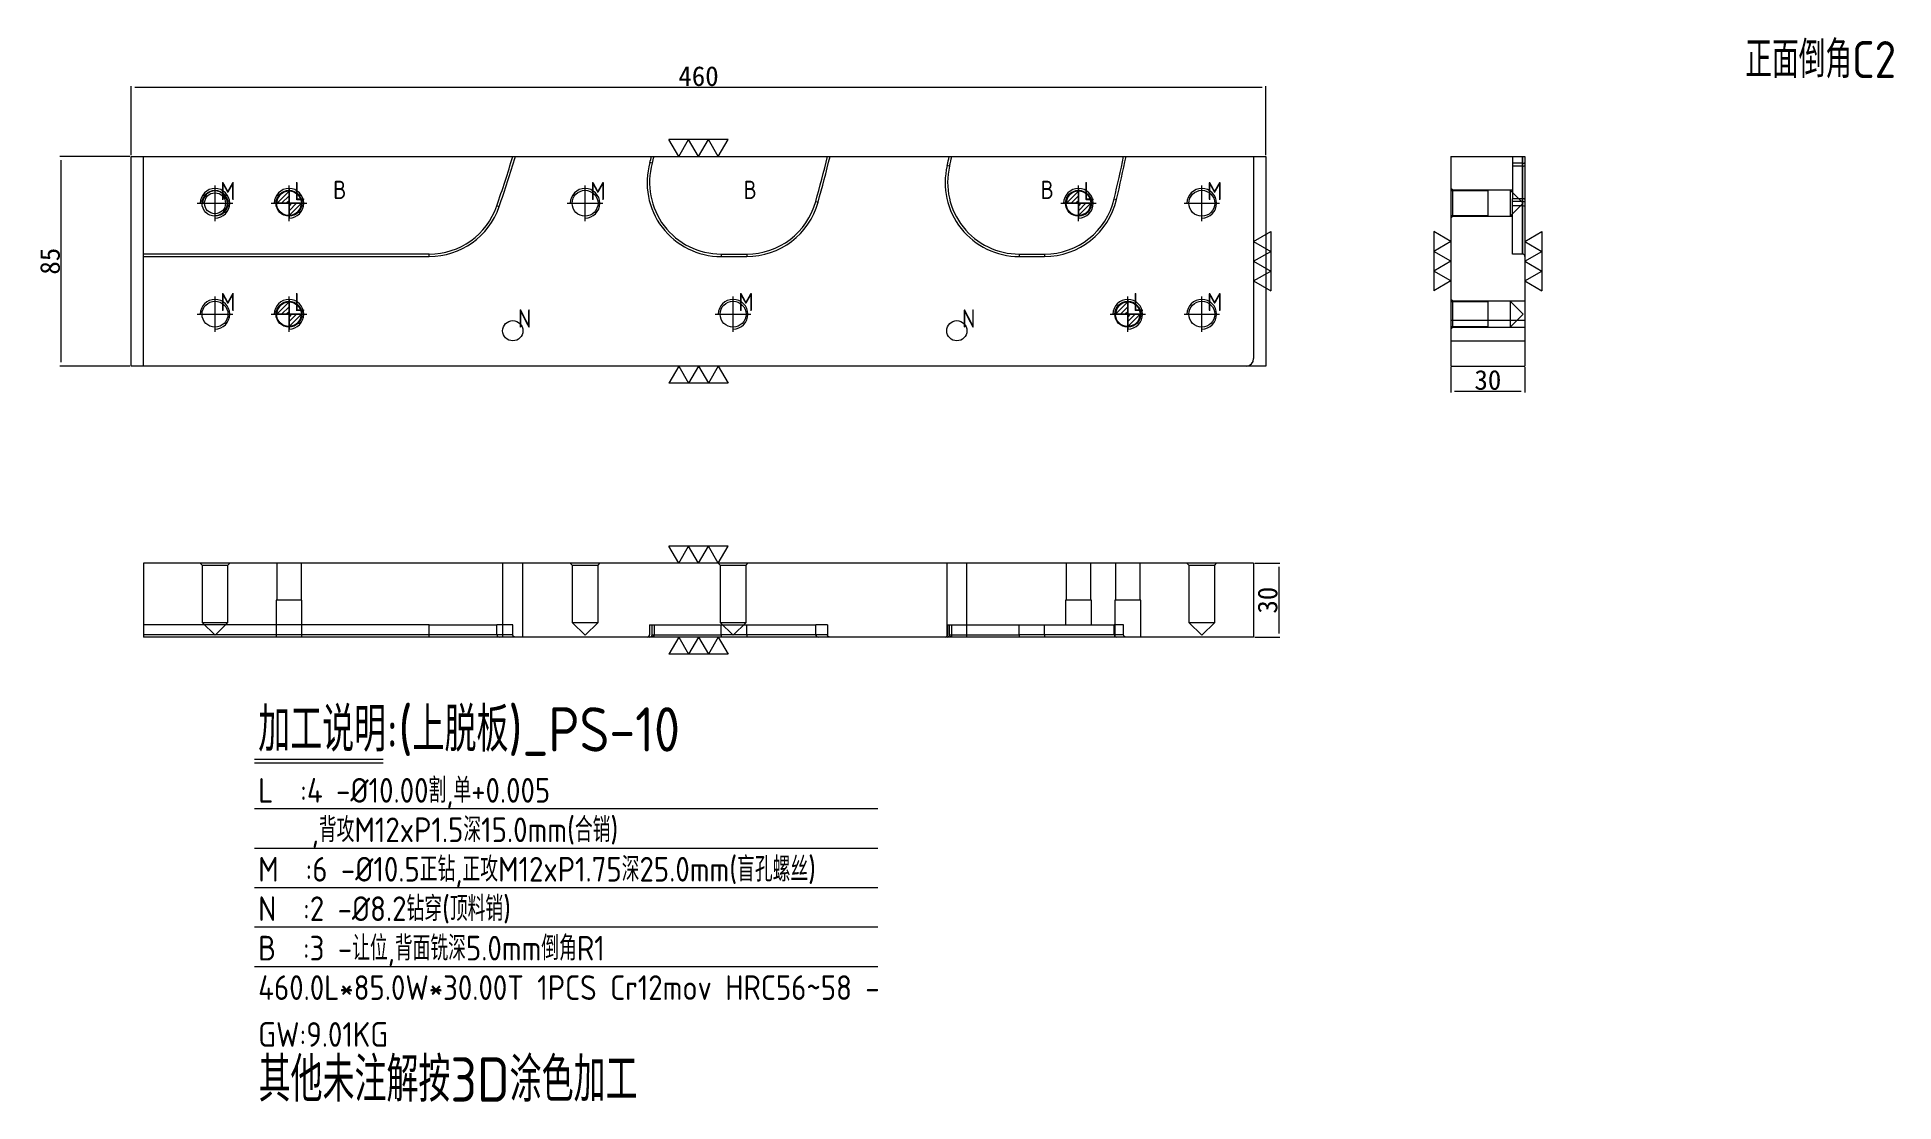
# Model space of a CAD drawing. Header units: millimetres. Extents: x 16268 to 17021, y 49822 to 50254.
import ezdxf

# ---------------------------------------------------------------- set-up
doc = ezdxf.new("R2010")
doc.units = ezdxf.units.MM
doc.linetypes.add('CENTER', pattern=[0])
doc.linetypes.add('DASHED', pattern=[0])
doc.layers.add('dim', color=4, linetype='Continuous')
doc.layers.add('PS', color=7, linetype='Continuous', true_color=0xffffff)
doc.layers.add('U1', color=7, linetype='Continuous', true_color=0xffffff)
doc.styles.add('_PUG_ERP', font='txt')
doc.styles.add('gbenor', font='gbenor.shx', dxfattribs={"bigfont": 'gbcbig'})
doc.dimstyles.new('_PUG_ERP', dxfattribs={"dimtxt": 8, "dimasz": 1.5, "dimexe": 0.5, "dimexo": 0.5, "dimgap": 0.5, "dimtad": 1, "dimtxsty": '_PUG_ERP', "dimblk": 'CLOSEDBLANK', "dimcen": 0, "dimclrd": 4, "dimclre": 4, "dimclrt": 3, "dimazin": 3, "dimtfac": 1, "dimtmove": 0, "dimatfit": 3, "dimldrblk": 'CLOSEDBLANK', "dimlwd": 9, "dimlwe": 9})

# ---------------------------------------------------------------- blocks, each defined once
blk = doc.blocks.new('*D1268')
at = {"layer": 'Defpoints', "color": 0}
for p in [(16761.13, 50040.79), (16761.13, 50010.79), (16771.33, 50010.79)]:
    blk.add_point(p, dxfattribs=at)
at = {"layer": 'dim', "color": 4, "lineweight": 9}
for p, q in [((16761.63, 50040.79), (16771.83, 50040.79)), ((16771.33, 50039.29), (16771.33, 50012.29)), ((16761.63, 50010.79), (16771.83, 50010.79))]:
    blk.add_line(p, q, dxfattribs=at)
at = {"layer": 'dim', "color": 3, "lineweight": 18, "insert": (16766.83, 50025.79), "char_height": 8, "attachment_point": 5, "rotation": 90, "style": '_PUG_ERP'}
blk.add_mtext('30', dxfattribs=at)
blk = doc.blocks.new('_ClosedBlank')
blk = doc.blocks.new('*D1269')
at = {"layer": 'Defpoints', "color": 0}
for p in [(16841.1, 50120.76), (16871.1, 50120.76), (16871.1, 50110.56)]:
    blk.add_point(p, dxfattribs=at)
at = {"layer": 'dim', "color": 4, "lineweight": 9}
for p, q in [((16841.1, 50120.26), (16841.1, 50110.06)), ((16871.1, 50120.26), (16871.1, 50110.06)), ((16842.6, 50110.56), (16869.6, 50110.56))]:
    blk.add_line(p, q, dxfattribs=at)
at = {"layer": 'dim', "color": 3, "lineweight": 18, "insert": (16856.1, 50115.06), "char_height": 8, "attachment_point": 5, "style": '_PUG_ERP'}
blk.add_mtext('30', dxfattribs=at)
blk = doc.blocks.new('pg_hx_L0')
at = {"color": 230}
for p, q in [((-0.6, 0), (0.6, 0)), ((-0.5, -0.003), (0, 0.497)), ((-0.3, 0), (0, 0.3)), ((-0.1, 0), (0, 0.1)), ((0, 0.6), (0, -0.6)), ((0.5, 0.003), (0, -0.497)), ((0.1, 0), (0, -0.1)), ((0.3, 0), (0, -0.3))]:
    blk.add_line(p, q, dxfattribs=at)
for start, end in [(90, 180), (270, 0)]:
    blk.add_arc((0, 0), 0.5, start, end, dxfattribs=at)
blk = doc.blocks.new('pg_hx_LLL0')
blk.add_blockref('pg_hx_L0', (0, 0))
blk = doc.blocks.new('*D1270')
at = {"layer": 'Defpoints', "color": 0}
for p in [(16766.13, 50233.79), (16306.13, 50205.76), (16766.13, 50205.76)]:
    blk.add_point(p, dxfattribs=at)
at = {"layer": 'dim', "color": 4, "lineweight": 9}
for p, q in [((16306.13, 50206.26), (16306.13, 50234.29)), ((16307.63, 50233.79), (16764.63, 50233.79)), ((16766.13, 50206.26), (16766.13, 50234.29))]:
    blk.add_line(p, q, dxfattribs=at)
at = {"layer": 'dim', "color": 3, "lineweight": 18, "insert": (16536.13, 50238.29), "char_height": 8, "attachment_point": 5, "style": '_PUG_ERP'}
blk.add_mtext('460', dxfattribs=at)
blk = doc.blocks.new('*D1271')
at = {"layer": 'Defpoints', "color": 0}
for p in [(16277.78, 50205.76), (16306.13, 50205.76), (16306.13, 50120.76)]:
    blk.add_point(p, dxfattribs=at)
at = {"layer": 'dim', "color": 4, "lineweight": 9}
for p, q in [((16305.63, 50205.76), (16277.28, 50205.76)), ((16277.78, 50122.26), (16277.78, 50204.26)), ((16305.63, 50120.76), (16277.28, 50120.76))]:
    blk.add_line(p, q, dxfattribs=at)
at = {"layer": 'dim', "color": 3, "lineweight": 18, "insert": (16273.28, 50163.26), "char_height": 8, "attachment_point": 5, "rotation": 90, "style": '_PUG_ERP'}
blk.add_mtext('85', dxfattribs=at)

msp = doc.modelspace()

# ---------------------------------------------------------------- linework, layer by layer
at = {"layer": 'dim', "color": 20, "linetype": 'Continuous', "lineweight": 18}
for p, q in [((16528.133, 50205.76), (16524.133, 50212.688)), ((16548.133, 50212.688), (16524.133, 50212.688)), ((16528.133, 50205.76), (16532.133, 50212.688)), ((16536.133, 50205.76), (16532.133, 50212.688)), ((16536.133, 50205.76), (16540.133, 50212.688)), ((16544.133, 50205.76), (16540.133, 50212.688)), ((16544.133, 50205.76), (16548.133, 50212.688)), ((16761.133, 50171.26), (16768.061, 50175.26)), ((16768.061, 50175.26), (16768.061, 50151.26)), ((16841.101, 50171.26), (16834.173, 50175.26)), ((16834.173, 50175.26), (16834.173, 50151.26)), ((16871.101, 50171.26), (16878.029, 50175.26)), ((16878.029, 50175.26), (16878.029, 50151.26)), ((16761.133, 50171.26), (16768.061, 50167.26)), ((16761.133, 50163.26), (16768.061, 50167.26)), ((16841.101, 50171.26), (16834.173, 50167.26)), ((16841.101, 50163.26), (16834.173, 50167.26)), ((16871.101, 50171.26), (16878.029, 50167.26)), ((16871.101, 50163.26), (16878.029, 50167.26)), ((16761.133, 50163.26), (16768.061, 50159.26)), ((16761.133, 50155.26), (16768.061, 50159.26)), ((16841.101, 50163.26), (16834.173, 50159.26)), ((16841.101, 50155.26), (16834.173, 50159.26)), ((16871.101, 50163.26), (16878.029, 50159.26)), ((16871.101, 50155.26), (16878.029, 50159.26)), ((16761.133, 50155.26), (16768.061, 50151.26)), ((16841.101, 50155.26), (16834.173, 50151.26)), ((16871.101, 50155.26), (16878.029, 50151.26)), ((16528.133, 50120.76), (16524.133, 50113.832)), ((16528.133, 50120.76), (16532.133, 50113.832)), ((16536.133, 50120.76), (16532.133, 50113.832)), ((16536.133, 50120.76), (16540.133, 50113.832)), ((16544.133, 50120.76), (16540.133, 50113.832)), ((16544.133, 50120.76), (16548.133, 50113.832)), ((16548.133, 50113.832), (16524.133, 50113.832)), ((16528.133, 50040.792), (16524.133, 50047.72)), ((16548.133, 50047.72), (16524.133, 50047.72)), ((16528.133, 50040.792), (16532.133, 50047.72)), ((16536.133, 50040.792), (16532.133, 50047.72)), ((16536.133, 50040.792), (16540.133, 50047.72)), ((16544.133, 50040.792), (16540.133, 50047.72)), ((16544.133, 50040.792), (16548.133, 50047.72)), ((16528.133, 50010.792), (16524.133, 50003.864)), ((16528.133, 50010.792), (16532.133, 50003.864)), ((16536.133, 50010.792), (16532.133, 50003.864)), ((16536.133, 50010.792), (16540.133, 50003.864)), ((16544.133, 50010.792), (16540.133, 50003.864)), ((16544.133, 50010.792), (16548.133, 50003.864)), ((16548.133, 50003.864), (16524.133, 50003.864))]:
    msp.add_line(p, q, dxfattribs=at)
at = {"layer": 'dim', "color": 8, "linetype": 'Continuous', "lineweight": 18}
for p, q in [((16356.133, 49961.26), (16408.297, 49961.26)), ((16356.133, 49959.76), (16408.297, 49959.76)), ((16356.133, 49941.26), (16608.853, 49941.26)), ((16356.133, 49925.26), (16608.853, 49925.26)), ((16356.133, 49909.26), (16608.853, 49909.26)), ((16356.133, 49893.26), (16608.853, 49893.26)), ((16356.133, 49877.26), (16608.853, 49877.26))]:
    msp.add_line(p, q, dxfattribs=at)
at = {"layer": 'dim', "color": 252, "lineweight": 18}
msp.add_lwpolyline([(16766.133, 50205.76), (16766.133, 50120.76), (16306.133, 50120.76), (16306.133, 50205.76)], close=True, dxfattribs=at)
at = {"layer": 'PS', "color": 11, "linetype": 'Continuous', "lineweight": 18}
for p, q in [((16311.133, 50205.76), (16761.133, 50205.76)), ((16841.101, 50205.76), (16841.101, 50120.76)), ((16841.101, 50205.76), (16871.101, 50205.76)), ((16871.101, 50205.76), (16871.101, 50120.76)), ((16758.133, 50120.76), (16311.133, 50120.76)), ((16841.101, 50120.76), (16871.101, 50120.76)), ((16761.133, 50040.792), (16311.133, 50040.792)), ((16311.133, 50040.792), (16311.133, 50010.792)), ((16761.133, 50040.792), (16761.133, 50010.792)), ((16761.133, 50010.792), (16311.133, 50010.792))]:
    msp.add_line(p, q, dxfattribs=at)
at = {"layer": 'PS', "color": 1, "linetype": 'Continuous', "lineweight": 18}
for p, q in [((16311.133, 50120.76), (16311.133, 50205.76)), ((16761.133, 50205.76), (16761.133, 50123.76))]:
    msp.add_line(p, q, dxfattribs=at)
at = {"layer": 'PS', "color": 155, "linetype": 'DASHED', "lineweight": 13, "ltscale": 0.446872}
for p, q in [((16517.364, 50203.006), (16516.401, 50203.277)), ((16637.888, 50201.838), (16636.915, 50202.069)), ((16870.101, 50203.006), (16866.101, 50203.006)), ((16870.101, 50201.838), (16866.101, 50201.838)), ((16870.101, 50205.76), (16870.101, 50185.72)), ((16870.101, 50203.006), (16870.101, 50205.76)), ((16870.101, 50205.76), (16870.101, 50187.43)), ((16870.101, 50201.838), (16870.101, 50205.76)), ((16870.101, 50205.76), (16870.101, 50188.566)), ((16870.101, 50166.16), (16870.101, 50203.006)), ((16870.101, 50166.16), (16870.101, 50201.838)), ((16583.615, 50187.43), (16584.578, 50187.163)), ((16704.622, 50188.566), (16705.595, 50188.339)), ((16870.101, 50188.566), (16866.101, 50188.566)), ((16870.101, 50187.43), (16866.101, 50187.43)), ((16870.101, 50188.566), (16870.101, 50166.16)), ((16870.101, 50187.43), (16870.101, 50166.16)), ((16454.367, 50185.72), (16455.313, 50185.394)), ((16870.101, 50185.72), (16866.101, 50185.72)), ((16870.101, 50185.72), (16870.101, 50166.16)), ((16311.133, 50165.16), (16426.947, 50165.16)), ((16426.947, 50165.16), (16426.947, 50166.16)), ((16545.283, 50166.16), (16545.283, 50165.16)), ((16545.283, 50165.16), (16555.664, 50165.16)), ((16555.664, 50166.16), (16555.664, 50165.16)), ((16666.109, 50166.16), (16666.109, 50165.16)), ((16666.109, 50165.16), (16676.381, 50165.16)), ((16676.381, 50166.16), (16676.381, 50165.16)), ((16426.947, 50011.792), (16426.947, 50015.792)), ((16454.367, 50011.792), (16454.367, 50015.792)), ((16517.364, 50011.792), (16517.364, 50015.792)), ((16545.283, 50011.792), (16545.283, 50015.792)), ((16555.664, 50011.792), (16555.664, 50015.792)), ((16583.615, 50011.792), (16583.615, 50015.792)), ((16637.888, 50011.792), (16637.888, 50015.792)), ((16666.109, 50011.792), (16666.109, 50015.792)), ((16676.381, 50011.792), (16676.381, 50015.792)), ((16704.622, 50011.792), (16704.622, 50015.792)), ((16426.947, 50011.792), (16311.133, 50011.792)), ((16426.947, 50010.792), (16426.947, 50011.792)), ((16454.367, 50011.792), (16426.947, 50011.792)), ((16460.866, 50011.792), (16454.367, 50011.792)), ((16517.364, 50011.792), (16518.131, 50011.792)), ((16517.364, 50011.792), (16545.283, 50011.792)), ((16555.664, 50011.792), (16545.283, 50011.792)), ((16545.283, 50011.792), (16545.283, 50010.792)), ((16555.664, 50011.792), (16555.664, 50010.792)), ((16583.615, 50011.792), (16555.664, 50011.792)), ((16588.421, 50011.792), (16583.615, 50011.792)), ((16637.888, 50011.792), (16638.805, 50011.792)), ((16637.888, 50011.792), (16666.109, 50011.792)), ((16676.381, 50011.792), (16666.109, 50011.792)), ((16666.109, 50011.792), (16666.109, 50010.792)), ((16676.381, 50011.792), (16676.381, 50010.792)), ((16704.622, 50011.792), (16676.381, 50011.792)), ((16708.443, 50011.792), (16704.622, 50011.792))]:
    msp.add_line(p, q, dxfattribs=at)
at = {"layer": 'PS', "color": 31, "linetype": 'DASHED', "lineweight": 13, "ltscale": 0.446872}
for p, q in [((16866.101, 50205.76), (16866.101, 50188.566)), ((16866.101, 50166.16), (16866.101, 50188.566)), ((16426.947, 50166.16), (16311.133, 50166.16)), ((16545.283, 50166.16), (16555.664, 50166.16)), ((16666.109, 50166.16), (16676.381, 50166.16)), ((16871.101, 50139.161), (16841.101, 50139.161)), ((16841.101, 50130.96), (16871.101, 50130.96)), ((16456.732, 50040.792), (16456.732, 50010.792)), ((16464.933, 50010.792), (16464.933, 50040.792)), ((16636.732, 50040.792), (16636.732, 50010.792)), ((16644.933, 50010.792), (16644.933, 50040.792)), ((16426.947, 50015.792), (16311.133, 50015.792)), ((16426.947, 50015.792), (16454.367, 50015.792)), ((16460.866, 50015.792), (16454.367, 50015.792)), ((16516.283, 50015.792), (16545.283, 50015.792)), ((16545.283, 50015.792), (16555.664, 50015.792)), ((16555.664, 50015.792), (16583.615, 50015.792)), ((16588.421, 50015.792), (16583.615, 50015.792)), ((16637.109, 50015.792), (16666.109, 50015.792)), ((16666.109, 50015.792), (16676.381, 50015.792)), ((16676.381, 50015.792), (16704.622, 50015.792)), ((16708.443, 50015.792), (16704.622, 50015.792))]:
    msp.add_line(p, q, dxfattribs=at)
at = {"layer": 'PS', "color": 1, "linetype": 'CENTER', "lineweight": 18, "ltscale": 0.446872}
for p, q in [((16332.933, 50186.76), (16347.333, 50186.76)), ((16334.133, 50186.76), (16346.133, 50186.76)), ((16340.133, 50179.56), (16340.133, 50193.96)), ((16340.133, 50180.76), (16340.133, 50192.76)), ((16362.933, 50186.76), (16377.333, 50186.76)), ((16370.133, 50179.56), (16370.133, 50193.96)), ((16482.933, 50186.76), (16497.333, 50186.76)), ((16490.133, 50179.56), (16490.133, 50193.96)), ((16682.933, 50186.76), (16697.333, 50186.76)), ((16690.133, 50179.56), (16690.133, 50193.96)), ((16732.933, 50186.76), (16747.333, 50186.76)), ((16740.133, 50179.56), (16740.133, 50193.96)), ((16340.133, 50134.56), (16340.133, 50148.96)), ((16370.133, 50134.56), (16370.133, 50148.96)), ((16550.133, 50134.56), (16550.133, 50148.96)), ((16710.133, 50134.56), (16710.133, 50148.96)), ((16740.133, 50134.56), (16740.133, 50148.96)), ((16332.933, 50141.76), (16347.333, 50141.76)), ((16362.933, 50141.76), (16377.333, 50141.76)), ((16542.933, 50141.76), (16557.333, 50141.76)), ((16702.933, 50141.76), (16717.333, 50141.76)), ((16732.933, 50141.76), (16747.333, 50141.76))]:
    msp.add_line(p, q, dxfattribs=at)
at = {"layer": 'PS', "color": 5, "linetype": 'DASHED', "lineweight": 13, "ltscale": 0.446872}
for p, q in [((16841.848, 50192.013), (16841.101, 50192.76)), ((16865.101, 50192.013), (16841.848, 50192.013)), ((16841.848, 50181.507), (16841.848, 50192.013)), ((16870.354, 50186.76), (16865.101, 50192.013)), ((16865.101, 50192.013), (16865.101, 50181.507)), ((16865.101, 50181.507), (16870.354, 50186.76)), ((16841.101, 50180.76), (16841.848, 50181.507)), ((16841.848, 50181.507), (16865.101, 50181.507)), ((16841.848, 50147.013), (16841.101, 50147.76)), ((16865.101, 50147.013), (16841.848, 50147.013)), ((16841.848, 50136.507), (16841.848, 50147.013)), ((16870.354, 50141.76), (16865.101, 50147.013)), ((16865.101, 50147.013), (16865.101, 50136.507)), ((16865.101, 50136.507), (16870.354, 50141.76)), ((16841.101, 50135.76), (16841.848, 50136.507)), ((16841.848, 50136.507), (16865.101, 50136.507)), ((16334.133, 50040.792), (16334.88, 50040.045)), ((16334.88, 50040.045), (16334.88, 50016.792)), ((16334.88, 50040.045), (16345.386, 50040.045)), ((16345.386, 50040.045), (16346.133, 50040.792)), ((16345.386, 50016.792), (16345.386, 50040.045)), ((16484.133, 50040.792), (16484.88, 50040.045)), ((16484.88, 50040.045), (16484.88, 50016.792)), ((16484.88, 50040.045), (16495.386, 50040.045)), ((16495.386, 50040.045), (16496.133, 50040.792)), ((16495.386, 50016.792), (16495.386, 50040.045)), ((16544.133, 50040.792), (16544.88, 50040.045)), ((16544.88, 50040.045), (16544.88, 50016.792)), ((16544.88, 50040.045), (16555.386, 50040.045)), ((16555.386, 50040.045), (16556.133, 50040.792)), ((16555.386, 50016.792), (16555.386, 50040.045)), ((16734.133, 50040.792), (16734.88, 50040.045)), ((16734.88, 50040.045), (16734.88, 50016.792)), ((16734.88, 50040.045), (16745.386, 50040.045)), ((16745.386, 50040.045), (16746.133, 50040.792)), ((16745.386, 50016.792), (16745.386, 50040.045)), ((16334.88, 50016.792), (16340.133, 50011.539)), ((16334.88, 50016.792), (16345.386, 50016.792)), ((16340.133, 50011.539), (16345.386, 50016.792)), ((16484.88, 50016.792), (16490.133, 50011.539)), ((16484.88, 50016.792), (16495.386, 50016.792)), ((16490.133, 50011.539), (16495.386, 50016.792)), ((16544.88, 50016.792), (16550.133, 50011.539)), ((16544.88, 50016.792), (16555.386, 50016.792)), ((16550.133, 50011.539), (16555.386, 50016.792)), ((16734.88, 50016.792), (16740.133, 50011.539)), ((16734.88, 50016.792), (16745.386, 50016.792)), ((16740.133, 50011.539), (16745.386, 50016.792))]:
    msp.add_line(p, q, dxfattribs=at)
at = {"layer": 'PS', "color": 11, "linetype": 'DASHED', "lineweight": 13, "ltscale": 0.446872}
for p, q in [((16856.101, 50191.76), (16841.101, 50191.76)), ((16866.101, 50192.013), (16856.101, 50192.013)), ((16856.101, 50192.013), (16856.101, 50186.76)), ((16856.101, 50186.76), (16856.101, 50181.508)), ((16841.101, 50181.76), (16856.101, 50181.76)), ((16856.101, 50181.508), (16866.101, 50181.508)), ((16870.101, 50166.16), (16866.101, 50166.16)), ((16856.101, 50146.76), (16841.101, 50146.76)), ((16871.101, 50147.013), (16856.101, 50147.013)), ((16856.101, 50147.013), (16856.101, 50141.76)), ((16856.101, 50141.76), (16856.101, 50136.508)), ((16841.101, 50136.76), (16856.101, 50136.76)), ((16856.101, 50136.508), (16871.101, 50136.508)), ((16365.133, 50040.792), (16365.133, 50025.792)), ((16375.133, 50025.792), (16375.133, 50040.792)), ((16685.133, 50040.792), (16685.133, 50025.792)), ((16695.133, 50025.792), (16695.133, 50040.792)), ((16705.133, 50040.792), (16705.133, 50025.792)), ((16715.133, 50025.792), (16715.133, 50040.792)), ((16364.88, 50025.792), (16364.88, 50010.792)), ((16375.385, 50025.792), (16364.88, 50025.792)), ((16375.385, 50010.792), (16375.385, 50025.792)), ((16684.88, 50025.792), (16684.88, 50015.792)), ((16695.385, 50025.792), (16684.88, 50025.792)), ((16695.385, 50015.792), (16695.385, 50025.792)), ((16704.88, 50025.792), (16704.88, 50010.792)), ((16715.385, 50025.792), (16704.88, 50025.792)), ((16715.385, 50010.792), (16715.385, 50025.792)), ((16460.866, 50011.792), (16460.866, 50015.792)), ((16516.283, 50015.792), (16516.283, 50011.792)), ((16518.131, 50015.792), (16518.131, 50011.792)), ((16588.421, 50015.792), (16588.421, 50011.792)), ((16637.109, 50015.792), (16637.109, 50011.792)), ((16638.805, 50011.792), (16638.805, 50015.792)), ((16708.443, 50011.792), (16708.443, 50015.792))]:
    msp.add_line(p, q, dxfattribs=at)
for points in [[(16461.911, 50010.792), (16461.879, 50010.792), (16461.846, 50010.794), (16461.814, 50010.796), (16461.783, 50010.799), (16461.751, 50010.803), (16461.719, 50010.809), (16461.688, 50010.815), (16461.657, 50010.822), (16461.626, 50010.83), (16461.595, 50010.838), (16461.564, 50010.848), (16461.533, 50010.859), (16461.503, 50010.871), (16461.474, 50010.883), (16461.445, 50010.897), (16461.416, 50010.911), (16461.388, 50010.926), (16461.36, 50010.942), (16461.333, 50010.958), (16461.306, 50010.976), (16461.28, 50010.994), (16461.254, 50011.014), (16461.229, 50011.034), (16461.204, 50011.055), (16461.18, 50011.077), (16461.157, 50011.099), (16461.135, 50011.122), (16461.113, 50011.145), (16461.093, 50011.169), (16461.073, 50011.194), (16461.053, 50011.22), (16461.035, 50011.246), (16461.017, 50011.273), (16461, 50011.301), (16460.984, 50011.329), (16460.969, 50011.357), (16460.955, 50011.386), (16460.942, 50011.415), (16460.93, 50011.445), (16460.919, 50011.475), (16460.909, 50011.505), (16460.9, 50011.536), (16460.892, 50011.567), (16460.885, 50011.599), (16460.879, 50011.631), (16460.874, 50011.663), (16460.871, 50011.695), (16460.868, 50011.727), (16460.866, 50011.759), (16460.866, 50011.792)], [(16518.131, 50011.792), (16518.131, 50011.759), (16518.129, 50011.727), (16518.127, 50011.696), (16518.123, 50011.664), (16518.118, 50011.632), (16518.112, 50011.601), (16518.106, 50011.57), (16518.098, 50011.539), (16518.089, 50011.508), (16518.079, 50011.478), (16518.068, 50011.447), (16518.056, 50011.418), (16518.043, 50011.388), (16518.03, 50011.359), (16518.015, 50011.331), (16517.999, 50011.303), (16517.983, 50011.276), (16517.966, 50011.249), (16517.947, 50011.223), (16517.928, 50011.197), (16517.908, 50011.172), (16517.887, 50011.147), (16517.866, 50011.124), (16517.844, 50011.101), (16517.821, 50011.078), (16517.798, 50011.057), (16517.773, 50011.036), (16517.749, 50011.016), (16517.723, 50010.997), (16517.697, 50010.978), (16517.67, 50010.96), (16517.643, 50010.943), (16517.615, 50010.927), (16517.587, 50010.912), (16517.559, 50010.898), (16517.53, 50010.884), (16517.5, 50010.872), (16517.471, 50010.86), (16517.441, 50010.849), (16517.41, 50010.839), (16517.379, 50010.83), (16517.348, 50010.822), (16517.317, 50010.815), (16517.285, 50010.809), (16517.254, 50010.804), (16517.222, 50010.799), (16517.19, 50010.796), (16517.158, 50010.794), (16517.126, 50010.792), (16517.094, 50010.792)], [(16589.451, 50010.792), (16589.419, 50010.792), (16589.387, 50010.794), (16589.356, 50010.796), (16589.324, 50010.799), (16589.293, 50010.804), (16589.261, 50010.809), (16589.23, 50010.815), (16589.199, 50010.822), (16589.168, 50010.83), (16589.138, 50010.839), (16589.107, 50010.849), (16589.077, 50010.86), (16589.047, 50010.872), (16589.018, 50010.884), (16588.989, 50010.898), (16588.961, 50010.912), (16588.933, 50010.927), (16588.906, 50010.943), (16588.879, 50010.96), (16588.853, 50010.978), (16588.827, 50010.997), (16588.801, 50011.016), (16588.776, 50011.036), (16588.752, 50011.057), (16588.729, 50011.079), (16588.706, 50011.101), (16588.684, 50011.124), (16588.663, 50011.148), (16588.643, 50011.172), (16588.623, 50011.197), (16588.604, 50011.223), (16588.586, 50011.249), (16588.569, 50011.276), (16588.552, 50011.304), (16588.537, 50011.332), (16588.522, 50011.36), (16588.509, 50011.389), (16588.496, 50011.418), (16588.484, 50011.447), (16588.473, 50011.477), (16588.464, 50011.507), (16588.455, 50011.538), (16588.447, 50011.569), (16588.44, 50011.6), (16588.434, 50011.632), (16588.43, 50011.664), (16588.426, 50011.696), (16588.423, 50011.727), (16588.422, 50011.759), (16588.421, 50011.792)], [(16638.805, 50011.792), (16638.805, 50011.76), (16638.803, 50011.728), (16638.8, 50011.696), (16638.797, 50011.665), (16638.792, 50011.633), (16638.787, 50011.602), (16638.78, 50011.571), (16638.772, 50011.54), (16638.763, 50011.51), (16638.754, 50011.479), (16638.743, 50011.449), (16638.731, 50011.419), (16638.719, 50011.39), (16638.705, 50011.361), (16638.691, 50011.333), (16638.676, 50011.305), (16638.659, 50011.278), (16638.642, 50011.251), (16638.625, 50011.225), (16638.606, 50011.199), (16638.586, 50011.174), (16638.566, 50011.149), (16638.544, 50011.126), (16638.523, 50011.103), (16638.5, 50011.08), (16638.477, 50011.059), (16638.453, 50011.038), (16638.429, 50011.018), (16638.403, 50010.998), (16638.378, 50010.979), (16638.351, 50010.962), (16638.324, 50010.944), (16638.297, 50010.928), (16638.269, 50010.913), (16638.24, 50010.898), (16638.212, 50010.885), (16638.183, 50010.872), (16638.153, 50010.861), (16638.123, 50010.85), (16638.093, 50010.84), (16638.063, 50010.831), (16638.032, 50010.823), (16638.001, 50010.815), (16637.969, 50010.809), (16637.938, 50010.804), (16637.906, 50010.799), (16637.875, 50010.796), (16637.843, 50010.794), (16637.811, 50010.792), (16637.779, 50010.792)], [(16709.465, 50010.792), (16709.433, 50010.792), (16709.402, 50010.794), (16709.37, 50010.796), (16709.339, 50010.799), (16709.307, 50010.804), (16709.276, 50010.809), (16709.245, 50010.815), (16709.214, 50010.822), (16709.184, 50010.83), (16709.153, 50010.839), (16709.123, 50010.85), (16709.093, 50010.86), (16709.063, 50010.872), (16709.034, 50010.885), (16709.006, 50010.899), (16708.977, 50010.913), (16708.95, 50010.928), (16708.923, 50010.944), (16708.896, 50010.961), (16708.87, 50010.979), (16708.844, 50010.998), (16708.819, 50011.017), (16708.794, 50011.038), (16708.77, 50011.059), (16708.747, 50011.08), (16708.725, 50011.103), (16708.703, 50011.126), (16708.682, 50011.149), (16708.662, 50011.174), (16708.642, 50011.199), (16708.624, 50011.224), (16708.606, 50011.251), (16708.589, 50011.278), (16708.572, 50011.305), (16708.557, 50011.333), (16708.543, 50011.361), (16708.529, 50011.39), (16708.517, 50011.419), (16708.505, 50011.449), (16708.495, 50011.478), (16708.485, 50011.508), (16708.477, 50011.539), (16708.469, 50011.57), (16708.462, 50011.601), (16708.456, 50011.633), (16708.452, 50011.664), (16708.448, 50011.696), (16708.445, 50011.728), (16708.444, 50011.76), (16708.443, 50011.792)]]:
    msp.add_lwpolyline(points, dxfattribs=at)
at = {"layer": 'PS', "color": 42, "linetype": 'Continuous', "lineweight": 18}
for centre, radius in [((16340.133, 50186.76), 5.253), ((16340.133, 50186.76), 4.253), ((16490.133, 50186.76), 5.253), ((16740.133, 50186.76), 5.253), ((16340.133, 50141.76), 5.253), ((16550.133, 50141.76), 5.253), ((16740.133, 50141.76), 5.253), ((16460.833, 50135.06), 4.101), ((16640.833, 50135.06), 4.101)]:
    msp.add_circle(centre, radius, dxfattribs=at)
at = {"layer": 'PS', "color": 42, "linetype": 'DASHED', "lineweight": 18, "ltscale": 0.446872}
for centre in [(16370.133, 50186.76), (16690.133, 50186.76), (16370.133, 50141.76), (16710.133, 50141.76)]:
    msp.add_circle(centre, 5.255, dxfattribs=at)
at = {"layer": 'PS', "color": 30, "linetype": 'DASHED', "lineweight": 13, "ltscale": 0.446872}
for centre in [(16370.133, 50186.76), (16690.133, 50186.76), (16370.133, 50141.76), (16710.133, 50141.76)]:
    msp.add_circle(centre, 5.253, dxfattribs=at)
at = {"layer": 'PS', "color": 1, "linetype": 'Continuous', "lineweight": 18}
for centre in [(16370.133, 50186.76), (16690.133, 50186.76), (16370.133, 50141.76), (16710.133, 50141.76)]:
    msp.add_circle(centre, 5, dxfattribs=at)
at = {"layer": 'PS', "color": 31, "linetype": 'DASHED', "lineweight": 13, "ltscale": 0.446872}
for centre, radius, start, end in [((15901.233, 50376.16), 585, 341.001732, 343.065274), ((16545.283, 50195.16), 29, 164.30282, 270), ((15901.233, 50376.16), 640, 344.30282, 344.558759), ((15901.233, 50376.16), 708, 344.539827, 346.073442), ((16666.109, 50195.16), 29, 166.686449, 270), ((15901.233, 50376.16), 757, 346.686449, 346.991296), ((15901.233, 50376.16), 825, 346.856722, 348.080017), ((16555.664, 50195.16), 29, 270, 344.539827), ((16676.381, 50195.16), 29, 270, 346.856722), ((16426.947, 50195.16), 29, 270, 341.001732)]:
    msp.add_arc(centre, radius, start, end, dxfattribs=at)
at = {"layer": 'PS', "color": 155, "linetype": 'DASHED', "lineweight": 13, "ltscale": 0.446872}
for centre, radius, start, end in [((15901.233, 50376.16), 586, 341.001732, 343.095042), ((16545.283, 50195.16), 30, 164.30282, 270), ((15901.233, 50376.16), 639, 344.30282, 344.53399), ((15901.233, 50376.16), 709, 344.539827, 346.09348), ((16666.109, 50195.16), 30, 166.686449, 270), ((15901.233, 50376.16), 756, 346.686449, 346.973786), ((15901.233, 50376.16), 826, 346.856722, 348.094659), ((16555.664, 50195.16), 30, 270, 344.539827), ((16676.381, 50195.16), 30, 270, 346.856722), ((16426.947, 50195.16), 30, 270, 341.001732)]:
    msp.add_arc(centre, radius, start, end, dxfattribs=at)
at = {"layer": 'PS', "color": 42, "linetype": 'Continuous', "lineweight": 18}
for centre, radius in [((16340.133, 50186.76), 6), ((16340.133, 50186.76), 5), ((16490.133, 50186.76), 6), ((16740.133, 50186.76), 6), ((16340.133, 50141.76), 6), ((16550.133, 50141.76), 6), ((16740.133, 50141.76), 6)]:
    msp.add_arc(centre, radius, 270, 180, dxfattribs=at)
at = {"layer": 'PS', "color": 42, "linetype": 'DASHED', "lineweight": 18, "ltscale": 0.446872}
for centre in [(16370.133, 50186.76), (16690.133, 50186.76), (16370.133, 50141.76), (16710.133, 50141.76)]:
    msp.add_arc(centre, 6, 270, 180, dxfattribs=at)
at = {"layer": 'PS', "color": 11, "linetype": 'DASHED', "lineweight": 13, "ltscale": 0.446872}
for centre, start, end in [((16870.101, 50165.16), 0, 90), ((16515.283, 50011.792), 270, 0), ((16636.109, 50011.792), 270, 0)]:
    msp.add_arc(centre, 1, start, end, dxfattribs=at)
at = {"layer": 'PS', "color": 1, "linetype": 'Continuous', "lineweight": 18}
msp.add_arc((16758.133, 50123.76), 3, 270, 0, dxfattribs=at)
at = {"layer": 'PS', "color": 155, "linetype": 'DASHED', "lineweight": 13, "ltscale": 0.446872}
for centre, major_axis, ratio, start_param, end_param in [((16870.101, 50203.277), (-1, 0), 0.270553, 1.5707963, 3.1415927), ((16870.101, 50202.069), (-1, 0), 0.23028, 1.5707963, 3.1415927), ((16870.101, 50188.339), (1, 0), 0.227387, 0, 1.5707963), ((16870.101, 50187.163), (1, 0), 0.266568, 0, 1.5707963), ((16870.101, 50185.394), (-1, 0), 0.32554, 3.1415927, 4.712389), ((16455.313, 50011.792), (0, 1), 0.945528, 1.5707963, 3.1415927), ((16516.401, 50011.792), (0, 1), 0.962705, 3.1415927, 4.712389), ((16584.578, 50011.792), (0, -1), 0.963816, 4.712389, 6.2831853), ((16636.915, 50011.792), (0, 1), 0.973124, 3.1415927, 4.712389), ((16705.595, 50011.792), (0, -1), 0.973804, 4.712389, 6.2831853)]:
    msp.add_ellipse(centre, major_axis=major_axis, ratio=ratio, start_param=start_param, end_param=end_param, dxfattribs=at)

# ---------------------------------------------------------------- block references
at = {"layer": 'PS', "lineweight": 18, "ltscale": 0.446872, "xscale": 10, "yscale": 10, "zscale": 10}
for p in [(16370.133, 50186.76), (16690.133, 50186.76), (16370.133, 50141.76), (16710.133, 50141.76)]:
    msp.add_blockref('pg_hx_LLL0', p, dxfattribs=at)

# ---------------------------------------------------------------- texts
at = {"layer": 'dim', "color": 4, "lineweight": 18, "style": 'gbenor'}
for s, height, p in [('M', 7.4, (16342.278, 50188.025)), ('L', 7.4, (16372.263, 50188.018)), ('B', 7.4, (16388.024, 50188.515)), ('M', 7.4, (16492.278, 50188.025)), ('B', 7.4, (16554.377, 50188.515)), ('B', 7.4, (16674.801, 50188.515)), ('L', 7.4, (16692.263, 50188.018)), ('M', 7.4, (16742.278, 50188.025)), ('M', 7.4, (16342.278, 50143.025)), ('L', 7.4, (16372.263, 50143.018)), ('M', 7.4, (16552.278, 50143.025)), ('L', 7.4, (16712.263, 50143.018)), ('M', 7.4, (16742.278, 50143.025)), ('N', 7.4, (16462.94, 50136.306)), ('N', 7.4, (16642.94, 50136.306)), ('加工说明:(上脱板)_PS-10', 18, (16357.644, 49964.367)), ('    ,背攻M12xP1.5深15.0mm(合销)', 10, (16357.633, 49927.653)), ('M  :6 -%%c10.5正钻,正攻M12xP1.75深25.0mm(盲孔螺丝)', 10, (16357.633, 49911.653)), ('N  :2 -%%c8.2钻穿(顶料销)', 10, (16357.633, 49895.653)), ('B  :3 -让位,背面铣深5.0mm倒角R1', 10, (16357.633, 49879.653)), ('460.0L*85.0W*30.00T 1PCS Cr12mov HRC56~58 - ', 10, (16357.633, 49863.653)), ('GW:9.01KG ', 10, (16357.633, 49844.653))]:
    msp.add_text(s, height=height, dxfattribs=at).set_placement(p)
at = {"layer": 'dim', "color": 1, "lineweight": 18, "style": 'gbenor'}
msp.add_text('L  :4 -%%c10.00割,单+0.005', height=10, dxfattribs=at).set_placement((16357.633, 49943.653))
at = {"layer": 'dim', "color": 21, "lineweight": 18, "style": 'gbenor'}
msp.add_text('其他未注解按3D涂色加工', height=18, dxfattribs=at).set_placement((16357.801, 49822.367))
at = {"layer": 'U1', "color": 3, "lineweight": 18, "style": 'gbenor'}
msp.add_text('正面倒角C2', height=15, dxfattribs=at).set_placement((16960.486, 50237.54))

# ---------------------------------------------------------------- dimensions: what is measured, and where the dimension line sits
at = {"layer": 'dim', "lineweight": 18}
for base, p1, p2, picture, middle in [((16766.133, 50233.795), (16306.133, 50205.76), (16766.133, 50205.76), '*D1270', (16536.133, 50238.295)), ((16871.101, 50110.56), (16841.101, 50120.76), (16871.101, 50120.76), '*D1269', (16856.101, 50115.06))]:
    dim = msp.add_linear_dim(base=base, p1=p1, p2=p2, dimstyle='_PUG_ERP', dxfattribs=at)
    dim.commit()
    dim.dimension.update_dxf_attribs({"geometry": picture, "text_midpoint": middle})
for base, p1, p2, picture, middle in [((16277.777, 50205.76), (16306.133, 50120.76), (16306.133, 50205.76), '*D1271', (16273.277, 50163.26)), ((16771.333, 50010.792), (16761.133, 50040.792), (16761.133, 50010.792), '*D1268', (16766.833, 50025.792))]:
    dim = msp.add_linear_dim(base=base, p1=p1, p2=p2, angle=90, dimstyle='_PUG_ERP', dxfattribs=at)
    dim.commit()
    dim.dimension.update_dxf_attribs({"geometry": picture, "text_midpoint": middle})

doc.saveas('drawing.dxf')
